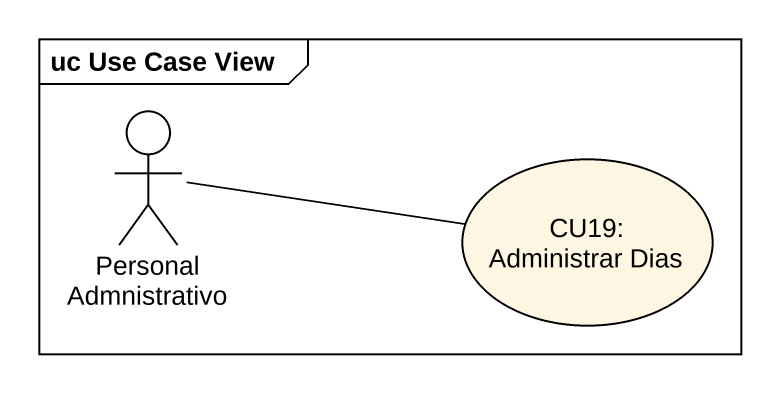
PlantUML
@startuml
mainframe uc Use Case View
actor "Personal Admnistrativo" as Personal_Admnistrativo
usecase "CU19: Administrar Dias" as CU19_Administrar_Dias
Personal_Admnistrativo -right- CU19_Administrar_Dias
@enduml
